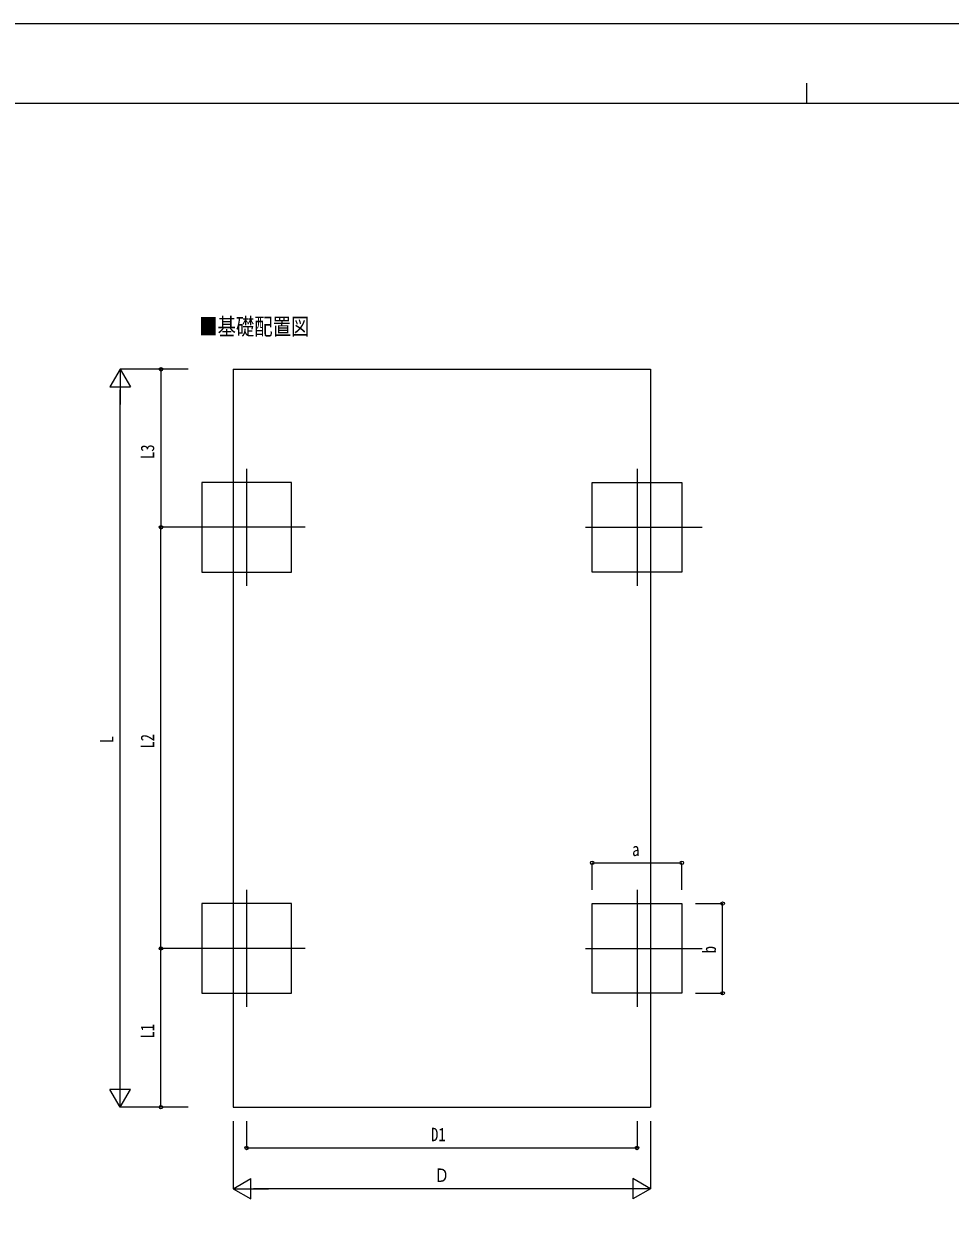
# Model space of a CAD drawing. Units: millimetres, scale not verified. Extents: x -12615 to 12615, y -8910 to 8910.
# Drawn here: x -5774 to 1040, y 90 to 8910 of the extents above; entities that cross this region are included whole.
import ezdxf
from ezdxf.enums import TextEntityAlignment as Align

# ---------------------------------------------------------------- set-up
doc = ezdxf.new("R2010")
doc.units = ezdxf.units.MM
doc.header["$LTSCALE"] = 40
for name, color, linetype in [('0-2_USER1', 3, 'Continuous'), ('0-4_YKK_12', 2, 'Continuous'), ('0-6_YKK_A1', 4, 'Continuous'), ('0-7_YKK_D', 6, 'Continuous'), ('0-8_YKK_ZWAK', 7, 'Continuous')]:
    doc.layers.add(name, color=color, linetype=linetype)
doc.styles.add('ＭＳ ゴシック', font='')
doc.styles.get('ＭＳ ゴシック').set_extended_font_data('MS Gothic')

msp = doc.modelspace()

# ---------------------------------------------------------------- linework, layer by layer
at = {"layer": '0-4_YKK_12'}
for p, q in [((-4135.82, 5634.78), (-4135.82, 4774.78)), ((-1262.82, 5634.78), (-1262.82, 4774.78)), ((-3705.82, 5204.78), (-4565.82, 5204.78)), ((-1642.82, 5204.78), (-782.82, 5204.78)), ((-4135.82, 2534.78), (-4135.82, 1674.78)), ((-1262.82, 2534.78), (-1262.82, 1674.78)), ((-3705.82, 2104.78), (-4565.82, 2104.78)), ((-1642.82, 2104.78), (-782.82, 2104.78))]:
    msp.add_line(p, q, dxfattribs=at)
at = {"layer": '0-6_YKK_A1'}
for p, q in [((-4234.32, 6367.78), (-4234.32, 935.78)), ((-4234.32, 935.78), (-1164.32, 935.78))]:
    msp.add_line(p, q, dxfattribs=at)
msp.add_lwpolyline([(-4234.32, 6367.78), (-1164.32, 6367.78), (-1164.32, 935.78)], dxfattribs=at)
for points in [[(-3805.82, 4874.78), (-3805.82, 5534.78), (-4465.82, 5534.78), (-4465.82, 4874.78)], [(-1592.82, 4874.78), (-1592.82, 5534.78), (-932.82, 5534.78), (-932.82, 4874.78)], [(-3805.82, 1774.78), (-3805.82, 2434.78), (-4465.82, 2434.78), (-4465.82, 1774.78)], [(-1592.82, 1774.78), (-1592.82, 2434.78), (-932.82, 2434.78), (-932.82, 1774.78)]]:
    msp.add_lwpolyline(points, close=True, dxfattribs=at)
at = {"layer": '0-7_YKK_D'}
for p, q in [((-5065.82, 6367.78), (-5140.82, 6237.88)), ((-4565.82, 6367.78), (-5066.82, 6367.78)), ((-5065.82, 6367.78), (-4990.82, 6237.88)), ((-5065.82, 6367.78), (-5065.82, 6107.97)), ((-4565.82, 6367.78), (-4766.82, 6367.78)), ((-4765.82, 6367.78), (-4765.82, 5204.78)), ((-5140.82, 6237.88), (-4990.82, 6237.88)), ((-5065.82, 1085.78), (-5065.82, 6217.78)), ((-4565.82, 5204.78), (-4766.82, 5204.78)), ((-4565.82, 5204.78), (-4766.82, 5204.78)), ((-4765.82, 2104.78), (-4765.82, 5204.78)), ((-1592.82, 2534.78), (-1592.82, 2735.78)), ((-1592.82, 2734.78), (-932.82, 2734.78)), ((-932.82, 2534.78), (-932.82, 2735.78)), ((-832.82, 2434.78), (-631.82, 2434.78)), ((-632.82, 1774.78), (-632.82, 2434.78)), ((-4565.82, 2104.78), (-4766.82, 2104.78)), ((-4565.82, 2104.78), (-4766.82, 2104.78)), ((-4765.82, 935.78), (-4765.82, 2104.78)), ((-832.82, 1774.78), (-631.82, 1774.78)), ((-5065.82, 935.78), (-5065.82, 1195.59)), ((-5065.82, 935.78), (-5140.82, 1065.69)), ((-4990.82, 1065.69), (-5140.82, 1065.69)), ((-5065.82, 935.78), (-4990.82, 1065.69)), ((-4565.82, 935.78), (-5066.82, 935.78)), ((-4565.82, 935.78), (-4766.82, 935.78)), ((-4234.32, 832.32), (-4234.32, 334.78)), ((-4135.82, 832.32), (-4135.82, 634.78)), ((-1262.82, 832.32), (-1262.82, 634.78)), ((-1164.32, 832.32), (-1164.32, 334.78)), ((-4135.82, 635.78), (-1262.82, 635.78)), ((-4234.32, 335.78), (-4104.42, 410.78)), ((-4104.42, 260.78), (-4104.42, 410.78)), ((-1164.32, 335.78), (-1294.22, 410.78)), ((-1294.22, 410.78), (-1294.22, 260.78)), ((-4234.32, 335.78), (-4104.42, 260.78)), ((-4234.32, 335.78), (-3974.51, 335.78)), ((-1314.32, 335.78), (-4084.32, 335.78)), ((-1164.32, 335.78), (-1424.13, 335.78)), ((-1164.32, 335.78), (-1294.22, 260.78))]:
    msp.add_line(p, q, dxfattribs=at)
for centre in [(-4765.82, 6367.78), (-4765.82, 5204.78), (-4765.82, 5204.78), (-1592.82, 2734.78), (-932.82, 2734.78), (-632.82, 2434.78), (-4765.82, 2104.78), (-4765.82, 2104.78), (-632.82, 1774.78), (-4765.82, 935.78), (-4135.82, 635.78), (-1262.82, 635.78)]:
    msp.add_circle(centre, 12.75, dxfattribs=at)
at = {"layer": '0-8_YKK_ZWAK'}
for p, q in [((-14.94, 8475), (-14.94, 8325)), ((11685.06, 8325), (-11714.94, 8325))]:
    msp.add_line(p, q, dxfattribs=at)
msp.add_lwpolyline([(-12615, -8910), (12615, -8910), (12615, 8910), (-12615, 8910)], close=True, dxfattribs=at)

# ---------------------------------------------------------------- texts
at = {"layer": '0-2_USER1', "style": 'ＭＳ ゴシック', "width": 0.8}
msp.add_text('■基礎配置図', height=123.7, dxfattribs=at).set_placement((-4484.09, 6583.44), align=Align.BOTTOM_LEFT)
at = {"layer": '0-7_YKK_D', "style": 'ＭＳ ゴシック', "width": 0.8}
for s, p in [('L3', (-4785.82, 5707.08)), ('L', (-5085.82, 3615.78)), ('L2', (-4785.82, 3575.58)), ('b', (-652.82, 2068.78)), ('L1', (-4785.82, 1441.08))]:
    msp.add_text(s, height=98.97, rotation=90, dxfattribs=at).set_placement(p, align=Align.BOTTOM_LEFT)
for s, p in [('a', (-1298.82, 2754.78)), ('D1', (-2778.52, 655.78)), ('Ｄ', (-2753.32, 355.78))]:
    msp.add_text(s, height=98.97, dxfattribs=at).set_placement(p, align=Align.BOTTOM_LEFT)

doc.saveas('drawing.dxf')
